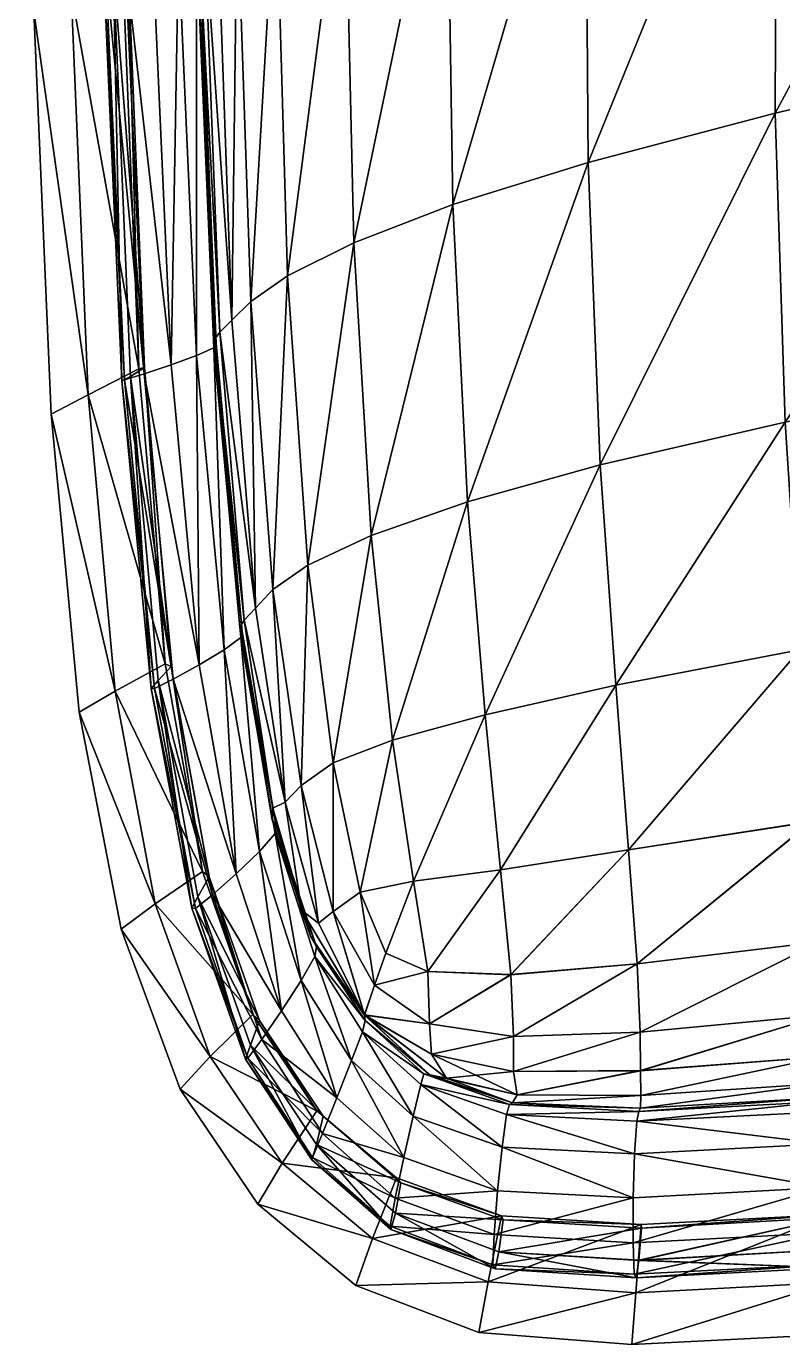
# Model space of a CAD drawing. Header units: centimetres. Extents: x -1057 to 1057, y -470 to 470.
# Drawn here: x -282.4 to -252.8, y -466.3 to -414.8 of the extents above; entities that cross this region are included whole.
import ezdxf

# ---------------------------------------------------------------- set-up
doc = ezdxf.new("R2010")
doc.units = ezdxf.units.CM
doc.layers.add('fabric', color=7, linetype='Continuous', true_color=0xe499b8)

msp = doc.modelspace()

# ---------------------------------------------------------------- meshes
at = {"layer": 'fabric', "color": 212, "true_color": 0xcb00bf}
mesh = msp.add_polyface(dxfattribs=at)
corners = [(-274.16, -409.815, -16.94), (-274.939, -410.549, -17.527), (-274.372, -426.271, -17.987), (-272.653, -408.784, -16.012), (-273.637, -425.546, -17.395), (-280.921, -394.446, -48.997), (-280.656, -413.429, -49.08), (-278.64, -412.33, -29.65), (-282.402, -395.223, -74.915), (-282.116, -414.211, -74.915), (-276.746, -428.024, -16.824), (-277.465, -412.006, -16.483), (-278.541, -412.229, -17.435), (-277.803, -428.372, -17.744), (-279.306, -412.397, -19.023), (-276.453, -411.779, -16.556), (-275.757, -411.587, -17.258), (-275.748, -427.661, -16.926), (-278.431, -412.163, -23.03), (-278.003, -428.176, -29.934), (-279.016, -412.385, -22.378), (-277.783, -428.132, -23.326), (-275.438, -411.028, -18.327), (-274.842, -426.744, -18.754), (-275.667, -411.313, -18.745), (-278.562, -428.61, -19.304), (-279.386, -412.456, -20.857), (-279.697, -393.277, -20.745), (-279.296, -393.26, -22.27), (-278.668, -428.644, -21.123), (-274.98, -427.19, -18.573), (-275.634, -411.466, -18.188), (-275.046, -427.029, -19.135), (-273.637, -425.546, -132.434), (-274.16, -409.815, -132.889), (-272.653, -408.784, -133.817), (-274.372, -426.271, -131.842), (-274.939, -410.549, -132.302), (-280.656, -413.429, -100.749), (-278.64, -412.33, -120.179), (-280.921, -394.446, -100.833), (-278.541, -412.229, -132.394), (-277.465, -412.005, -133.346), (-276.747, -428.023, -133.005), (-279.306, -412.397, -130.806), (-277.803, -428.371, -132.085), (-275.748, -427.661, -132.903), (-276.453, -411.779, -133.273), (-275.757, -411.587, -132.572), (-278.003, -428.176, -119.896), (-278.431, -412.162, -126.799), (-277.783, -428.132, -126.503), (-279.016, -412.385, -127.451), (-275.438, -411.028, -131.502), (-275.667, -411.313, -131.084), (-274.842, -426.744, -131.075), (-279.386, -412.456, -128.973), (-278.562, -428.61, -130.525), (-278.668, -428.644, -128.706), (-279.296, -393.26, -127.559), (-279.697, -393.276, -129.084), (-275.634, -411.466, -131.641), (-275.046, -427.029, -130.694), (-274.98, -427.19, -131.256)]
mesh.append_faces([[corners[k] for k in face] for face in [(0, 1, 2), (3, 0, 4), (5, 6, 7), (8, 9, 6), (10, 11, 12), (13, 12, 14), (15, 11, 10), (16, 15, 17), (18, 7, 19), (20, 18, 21), (2, 1, 22), (23, 22, 24), (25, 14, 26), (27, 26, 14), (28, 20, 26), (29, 26, 20), (30, 31, 16), (32, 24, 31), (33, 34, 35), (36, 37, 34), (38, 9, 8), (39, 38, 40), (41, 42, 43), (44, 41, 45), (46, 47, 48), (43, 42, 47), (49, 39, 50), (51, 50, 52), (53, 37, 36), (54, 53, 55), (56, 44, 57), (52, 56, 58), (56, 52, 59), (44, 56, 60), (61, 54, 62), (48, 61, 63)]], dxfattribs={"vtx2": -1, "color": 212})
mesh = msp.add_polyface(dxfattribs=at)
corners = [(-242.914, -399.236, -7.435), (-253.08, -401.941, -8.807), (-253.145, -418.191, -9.885), (-243.223, -415.862, -8.743), (-228.135, -396.043, -6.151), (-228.658, -413.329, -7.719), (-242.903, -428.276, -10.215), (-228.362, -426.309, -9.409), (-252.752, -430.262, -11.16), (-260.45, -420.109, -11.209), (-259.974, -431.929, -12.305), (-265.737, -421.751, -12.802), (-265.166, -433.373, -13.737), (-269.971, -407.412, -14.19), (-272.653, -408.784, -16.012), (-272.197, -424.548, -16.483), (-269.608, -423.257, -14.756), (-265.984, -405.801, -12.089), (-260.562, -404.054, -10.327), (-243.223, -415.862, -141.086), (-242.914, -399.236, -142.394), (-228.135, -396.043, -143.678), (-228.658, -413.329, -142.111), (-253.145, -418.191, -139.944), (-253.08, -401.941, -141.022), (-242.903, -428.275, -139.614), (-228.362, -426.309, -140.42), (-252.752, -430.262, -138.67), (-265.166, -433.373, -136.092), (-265.737, -421.751, -137.027), (-260.45, -420.108, -138.621), (-259.974, -431.929, -137.524), (-269.971, -407.412, -135.639), (-269.608, -423.257, -135.073), (-272.197, -424.548, -133.346), (-272.653, -408.784, -133.817), (-265.984, -405.801, -137.74), (-260.562, -404.053, -139.502)]
mesh.append_faces([[corners[k] for k in face] for face in [(0, 1, 2), (2, 3, 0), (4, 0, 3), (3, 5, 4), (6, 7, 5), (5, 3, 6), (8, 6, 3), (3, 2, 8), (2, 9, 10), (9, 11, 12), (13, 14, 15), (15, 16, 13), (17, 13, 16), (16, 11, 17), (18, 17, 11), (11, 9, 18), (1, 18, 9), (9, 2, 1), (19, 20, 21), (21, 22, 19), (20, 19, 23), (23, 24, 20), (25, 19, 22), (22, 26, 25), (19, 25, 27), (27, 23, 19), (28, 29, 30), (31, 30, 23), (32, 33, 34), (34, 35, 32), (33, 32, 36), (36, 29, 33), (37, 30, 29), (29, 36, 37), (30, 37, 24), (24, 23, 30)]], dxfattribs={"vtx2": -1, "color": 212})
mesh = msp.add_polyface(dxfattribs=at)
corners = [(-274.372, -426.271, -17.987), (-273.637, -425.546, -17.395), (-274.16, -409.815, -16.94), (-272.197, -424.548, -16.483), (-272.653, -408.784, -16.012), (-280.656, -413.429, -49.08), (-279.992, -429.195, -49.248), (-278.003, -428.176, -29.934), (-278.64, -412.33, -29.65), (-282.116, -414.211, -74.915), (-281.428, -429.948, -74.915), (-278.541, -412.229, -17.435), (-277.803, -428.372, -17.744), (-276.746, -428.024, -16.824), (-279.306, -412.397, -19.023), (-278.562, -428.61, -19.304), (-275.748, -427.661, -16.926), (-276.453, -411.779, -16.556), (-275.071, -427.358, -17.644), (-275.757, -411.587, -17.258), (-277.783, -428.132, -23.326), (-278.431, -412.163, -23.03), (-278.337, -428.482, -22.648), (-279.016, -412.385, -22.378), (-275.438, -411.028, -18.327), (-274.842, -426.744, -18.754), (-275.667, -411.313, -18.745), (-275.046, -427.029, -19.135), (-279.386, -412.456, -20.857), (-278.668, -428.644, -21.123), (-274.98, -427.19, -18.573), (-275.634, -411.466, -18.188), (-272.653, -408.784, -133.817), (-272.197, -424.548, -133.346), (-273.637, -425.546, -132.434), (-274.16, -409.815, -132.889), (-274.372, -426.271, -131.842), (-280.656, -413.429, -100.749), (-278.64, -412.33, -120.179), (-278.003, -428.176, -119.896), (-279.992, -429.195, -100.582), (-276.747, -428.023, -133.005), (-277.803, -428.371, -132.085), (-278.541, -412.229, -132.394), (-278.562, -428.61, -130.525), (-279.306, -412.397, -130.806), (-275.757, -411.587, -132.572), (-275.071, -427.358, -132.185), (-275.748, -427.661, -132.903), (-276.453, -411.779, -133.273), (-278.431, -412.162, -126.799), (-277.783, -428.132, -126.503), (-279.016, -412.385, -127.451), (-278.337, -428.482, -127.181), (-274.842, -426.744, -131.075), (-275.438, -411.028, -131.502), (-275.046, -427.029, -130.694), (-275.667, -411.313, -131.084), (-278.668, -428.644, -128.706), (-279.386, -412.456, -128.973), (-274.98, -427.19, -131.256), (-275.634, -411.466, -131.641)]
mesh.append_faces([[corners[k] for k in face] for face in [(0, 1, 2), (1, 3, 4), (5, 6, 7), (7, 8, 5), (6, 5, 9), (9, 10, 6), (11, 12, 13), (14, 15, 12), (13, 16, 17), (16, 18, 19), (7, 20, 21), (20, 22, 23), (24, 25, 0), (26, 27, 25), (28, 29, 15), (23, 22, 29), (19, 18, 30), (31, 30, 27), (32, 33, 34), (35, 34, 36), (37, 38, 39), (39, 40, 37), (9, 37, 40), (40, 10, 9), (41, 42, 43), (42, 44, 45), (46, 47, 48), (49, 48, 41), (50, 51, 39), (52, 53, 51), (36, 54, 55), (54, 56, 57), (44, 58, 59), (58, 53, 52), (56, 60, 61), (60, 47, 46)]], dxfattribs={"vtx2": -1, "color": 212})
mesh = msp.add_polyface(dxfattribs=at)
corners = [(-242.322, -437.48, -11.95), (-252.182, -439.156, -12.722), (-251.719, -445.876, -14.665), (-241.85, -444.477, -14.047), (-251.395, -450.578, -16.387), (-242.903, -428.276, -10.215), (-252.752, -430.262, -11.16), (-267.271, -448.197, -17.552), (-263.871, -447.761, -16.468), (-264.476, -441.699, -14.942), (-268.089, -442.686, -16.486), (-265.166, -433.373, -13.737), (-268.924, -434.694, -15.538), (-265.737, -421.751, -12.802), (-258.874, -446.979, -15.489), (-259.37, -440.543, -13.703), (-259.974, -431.929, -12.305), (-253.145, -418.191, -9.885), (-260.45, -420.109, -11.209), (-251.395, -450.578, -133.442), (-251.719, -445.875, -135.165), (-241.85, -444.477, -135.783), (-252.182, -439.156, -137.107), (-242.322, -437.48, -137.879), (-252.752, -430.262, -138.67), (-242.903, -428.275, -139.614), (-267.271, -448.197, -132.277), (-268.089, -442.686, -133.343), (-264.476, -441.699, -134.887), (-263.871, -447.761, -133.361), (-268.924, -434.694, -134.291), (-269.608, -423.257, -135.073), (-265.737, -421.751, -137.027), (-265.166, -433.373, -136.092), (-259.37, -440.543, -136.126), (-258.874, -446.978, -134.341), (-259.974, -431.929, -137.524), (-260.45, -420.108, -138.621), (-253.145, -418.191, -139.944)]
mesh.append_faces([[corners[k] for k in face] for face in [(0, 1, 2), (3, 2, 4), (5, 6, 1), (7, 8, 9), (9, 10, 7), (11, 12, 10), (10, 9, 11), (12, 11, 13), (14, 2, 1), (1, 15, 14), (8, 14, 15), (15, 9, 8), (16, 11, 9), (9, 15, 16), (6, 16, 15), (15, 1, 6), (16, 6, 17), (11, 16, 18), (19, 20, 21), (20, 22, 23), (22, 24, 25), (26, 27, 28), (28, 29, 26), (30, 31, 32), (32, 33, 30), (27, 30, 33), (33, 28, 27), (34, 35, 29), (29, 28, 34), (35, 34, 22), (22, 20, 35), (36, 34, 28), (28, 33, 36), (37, 36, 33), (38, 24, 36), (34, 36, 24), (24, 22, 34)]], dxfattribs={"vtx2": -1, "color": 212})
mesh = msp.add_polyface(dxfattribs=at)
corners = [(-270.408, -449.388, -19.637), (-269.355, -448.627, -18.641), (-270.415, -443.58, -17.931), (-271.662, -444.46, -18.873), (-272.29, -445.117, -19.534), (-270.986, -449.837, -20.375), (-272.771, -436.804, -18.083), (-271.407, -435.85, -17.167), (-272.197, -424.548, -16.483), (-273.637, -425.546, -17.395), (-273.454, -437.528, -18.697), (-267.271, -448.197, -17.552), (-268.089, -442.686, -16.486), (-268.924, -434.694, -15.538), (-265.737, -421.751, -12.802), (-269.608, -423.257, -14.756), (-272.765, -445.342, -20.137), (-271.645, -449.33, -20.695), (-272.793, -445.809, -20.409), (-271.293, -450.35, -20.905), (-270.408, -449.387, -130.193), (-271.662, -444.46, -130.956), (-270.415, -443.58, -131.898), (-269.355, -448.626, -131.188), (-270.986, -449.837, -129.454), (-272.29, -445.117, -130.295), (-272.771, -436.804, -131.746), (-273.637, -425.546, -132.434), (-272.197, -424.548, -133.346), (-271.407, -435.85, -132.662), (-273.454, -437.528, -131.132), (-268.089, -442.686, -133.343), (-267.271, -448.197, -132.277), (-268.924, -434.694, -134.291), (-269.608, -423.257, -135.073), (-271.293, -450.35, -128.925), (-272.793, -445.809, -129.42), (-272.765, -445.342, -129.693), (-271.645, -449.33, -129.134), (-273.891, -437.998, -130.406)]
mesh.append_faces([[corners[k] for k in face] for face in [(0, 1, 2), (2, 3, 0), (3, 4, 5), (6, 7, 8), (8, 9, 6), (6, 10, 4), (4, 3, 6), (7, 6, 3), (3, 2, 7), (1, 11, 12), (12, 2, 1), (13, 7, 2), (2, 12, 13), (14, 15, 13), (7, 13, 15), (15, 8, 7), (4, 16, 17), (16, 18, 19), (20, 21, 22), (22, 23, 20), (24, 25, 21), (26, 27, 28), (28, 29, 26), (21, 26, 29), (29, 22, 21), (26, 21, 25), (25, 30, 26), (31, 32, 23), (23, 22, 31), (33, 31, 22), (22, 29, 33), (34, 33, 29), (29, 28, 34), (35, 36, 37), (38, 37, 25), (25, 37, 39)]], dxfattribs={"vtx2": -1, "color": 212})
mesh = msp.add_polyface(dxfattribs=at)
corners = [(-273.454, -437.528, -18.697), (-272.771, -436.804, -18.083), (-273.637, -425.546, -17.395), (-274.372, -426.271, -17.987), (-276.981, -439.711, -30.425), (-278.003, -428.176, -29.934), (-279.992, -429.195, -49.248), (-278.93, -440.773, -49.533), (-281.428, -429.948, -74.915), (-275.649, -439.75, -17.403), (-276.746, -428.024, -16.824), (-277.803, -428.372, -17.744), (-276.663, -440.305, -18.286), (-278.562, -428.61, -19.304), (-275.071, -427.358, -17.644), (-275.748, -427.661, -16.926), (-274.676, -439.16, -17.531), (-278.337, -428.482, -22.648), (-277.783, -428.132, -23.326), (-276.744, -439.81, -23.864), (-274.842, -426.744, -18.754), (-273.891, -437.998, -19.423), (-275.046, -427.029, -19.135), (-274.066, -438.281, -19.754), (-277.398, -440.665, -19.815), (-278.668, -428.644, -21.123), (-277.531, -440.667, -21.625), (-273.964, -438.446, -19.185), (-274.98, -427.19, -18.573), (-273.637, -425.546, -132.434), (-272.771, -436.804, -131.746), (-273.454, -437.528, -131.132), (-274.372, -426.271, -131.842), (-279.992, -429.195, -100.582), (-278.93, -440.773, -100.296), (-278.003, -428.176, -119.896), (-276.981, -439.711, -119.404), (-278.562, -428.61, -130.525), (-277.803, -428.371, -132.085), (-276.663, -440.305, -131.543), (-276.747, -428.023, -133.005), (-275.649, -439.749, -132.426), (-274.676, -439.16, -132.298), (-275.748, -427.661, -132.903), (-275.071, -427.358, -132.185), (-277.783, -428.132, -126.503), (-276.744, -439.81, -125.966), (-278.337, -428.482, -127.181), (-273.891, -437.998, -130.406), (-274.066, -438.281, -130.075), (-275.046, -427.029, -130.694), (-274.842, -426.744, -131.075), (-278.668, -428.644, -128.706), (-277.531, -440.667, -128.204), (-277.398, -440.665, -130.014), (-274.98, -427.19, -131.256), (-273.964, -438.446, -130.644)]
mesh.append_faces([[corners[k] for k in face] for face in [(0, 1, 2), (2, 3, 0), (4, 5, 6), (7, 6, 8), (9, 10, 11), (12, 11, 13), (14, 15, 16), (15, 10, 9), (17, 18, 19), (18, 5, 4), (20, 21, 0), (0, 3, 20), (21, 20, 22), (22, 23, 21), (24, 13, 25), (26, 25, 17), (27, 28, 14), (23, 22, 28), (29, 30, 31), (31, 32, 29), (8, 33, 34), (33, 35, 36), (37, 38, 39), (38, 40, 41), (42, 43, 44), (41, 40, 43), (36, 35, 45), (46, 45, 47), (48, 49, 50), (50, 51, 48), (31, 48, 51), (51, 32, 31), (47, 52, 53), (52, 37, 54), (44, 55, 56), (49, 56, 55), (55, 50, 49)]], dxfattribs={"vtx2": -1, "color": 212})
mesh = msp.add_polyface(dxfattribs=at)
corners = [(-279.992, -429.195, -49.248), (-278.93, -440.773, -49.533), (-276.981, -439.711, -30.425), (-281.428, -429.948, -74.915), (-280.333, -441.595, -74.915), (-277.803, -428.372, -17.744), (-276.663, -440.305, -18.286), (-275.649, -439.75, -17.403), (-278.562, -428.61, -19.304), (-277.398, -440.665, -19.815), (-274.676, -439.16, -17.531), (-274.022, -438.678, -18.261), (-275.071, -427.358, -17.644), (-275.748, -427.661, -16.926), (-274.201, -447.918, -18.076), (-273.296, -447.044, -18.213), (-276.744, -439.81, -23.864), (-277.25, -440.364, -23.16), (-278.337, -428.482, -22.648), (-277.783, -428.132, -23.326), (-272.29, -445.117, -19.534), (-273.454, -437.528, -18.697), (-273.891, -437.998, -19.423), (-272.765, -445.342, -20.137), (-274.066, -438.281, -19.754), (-278.668, -428.644, -21.123), (-277.531, -440.667, -21.625), (-273.964, -438.446, -19.185), (-272.641, -446.036, -19.839), (-272.793, -445.809, -20.409), (-274.98, -427.19, -18.573), (-278.93, -440.773, -100.296), (-276.981, -439.711, -119.404), (-279.992, -429.195, -100.582), (-276.663, -440.305, -131.543), (-277.398, -440.665, -130.014), (-278.562, -428.61, -130.525), (-275.649, -439.749, -132.426), (-277.803, -428.371, -132.085), (-275.071, -427.358, -132.185), (-274.022, -438.678, -131.568), (-274.676, -439.16, -132.298), (-273.295, -447.044, -131.616), (-274.201, -447.917, -131.753), (-275.748, -427.661, -132.903), (-275.517, -447.826, -118.82), (-276.744, -439.81, -125.966), (-277.783, -428.132, -126.503), (-278.337, -428.482, -127.181), (-277.25, -440.364, -126.669), (-273.891, -437.998, -130.406), (-273.454, -437.528, -131.132), (-272.29, -445.117, -130.295), (-274.066, -438.281, -130.075), (-272.765, -445.342, -129.693), (-277.531, -440.667, -128.204), (-278.668, -428.644, -128.706), (-273.964, -438.446, -130.644), (-272.793, -445.809, -129.42), (-272.641, -446.036, -129.99)]
mesh.append_faces([[corners[k] for k in face] for face in [(0, 1, 2), (3, 4, 1), (5, 6, 7), (8, 9, 6), (10, 11, 12), (7, 10, 13), (10, 7, 14), (11, 10, 15), (16, 17, 18), (2, 16, 19), (20, 21, 22), (23, 22, 24), (25, 26, 9), (18, 17, 26), (12, 11, 27), (28, 27, 11), (29, 24, 27), (30, 27, 24), (31, 4, 3), (32, 31, 33), (34, 35, 36), (37, 34, 38), (39, 40, 41), (42, 41, 40), (43, 37, 41), (44, 41, 37), (45, 32, 46), (47, 46, 32), (48, 49, 46), (50, 51, 52), (53, 50, 54), (55, 49, 48), (35, 55, 56), (57, 40, 39), (57, 53, 58), (40, 57, 59)]], dxfattribs={"vtx2": -1, "color": 212})
mesh = msp.add_polyface(dxfattribs=at)
corners = [(-278.93, -440.773, -49.533), (-277.372, -449.085, -49.869), (-275.517, -447.826, -31.01), (-276.981, -439.711, -30.425), (-280.333, -441.595, -74.915), (-276.663, -440.305, -18.286), (-275.127, -448.739, -18.936), (-274.201, -447.918, -18.076), (-275.649, -439.75, -17.403), (-277.398, -440.665, -19.815), (-273.296, -447.044, -18.213), (-274.676, -439.16, -17.531), (-272.684, -446.342, -18.937), (-274.022, -438.678, -18.261), (-276.744, -439.81, -23.864), (-275.262, -448.036, -24.525), (-277.25, -440.364, -23.16), (-275.703, -448.814, -23.81), (-273.891, -437.998, -19.423), (-272.765, -445.342, -20.137), (-272.29, -445.117, -19.534), (-274.066, -438.281, -19.754), (-272.793, -445.809, -20.409), (-275.798, -449.267, -20.447), (-277.531, -440.667, -21.625), (-275.936, -449.258, -22.261), (-272.641, -446.036, -19.839), (-273.964, -438.446, -19.185), (-278.93, -440.773, -100.296), (-276.981, -439.711, -119.404), (-275.517, -447.826, -118.82), (-277.372, -449.085, -99.961), (-276.663, -440.305, -131.543), (-275.649, -439.749, -132.426), (-274.201, -447.917, -131.753), (-275.127, -448.739, -130.893), (-277.398, -440.665, -130.014), (-274.022, -438.678, -131.568), (-272.684, -446.342, -130.892), (-273.295, -447.044, -131.616), (-274.676, -439.16, -132.298), (-276.744, -439.81, -125.966), (-275.262, -448.036, -125.304), (-277.25, -440.364, -126.669), (-275.703, -448.814, -126.019), (-272.765, -445.342, -129.693), (-272.793, -445.809, -129.42), (-274.066, -438.281, -130.075), (-277.531, -440.667, -128.204), (-275.798, -449.267, -129.382), (-275.936, -449.258, -127.568), (-272.641, -446.036, -129.99), (-273.964, -438.446, -130.644)]
mesh.append_faces([[corners[k] for k in face] for face in [(0, 1, 2), (2, 3, 0), (1, 0, 4), (5, 6, 7), (7, 8, 5), (6, 5, 9), (7, 10, 11), (10, 12, 13), (14, 3, 2), (2, 15, 14), (16, 14, 15), (15, 17, 16), (18, 19, 20), (21, 22, 19), (23, 9, 24), (25, 24, 16), (16, 17, 25), (13, 12, 26), (27, 26, 22), (28, 29, 30), (30, 31, 28), (4, 28, 31), (32, 33, 34), (34, 35, 32), (36, 32, 35), (37, 38, 39), (40, 39, 34), (41, 42, 30), (42, 41, 43), (43, 44, 42), (45, 46, 47), (48, 36, 49), (43, 48, 50), (50, 44, 43), (46, 51, 52), (51, 38, 37)]], dxfattribs={"vtx2": -1, "color": 212})
mesh = msp.add_polyface(dxfattribs=at)
corners = [(-277.372, -449.085, -49.869), (-275.216, -455.05, -50.185), (-273.557, -453.415, -31.572), (-275.517, -447.826, -31.01), (-278.699, -450.082, -74.915), (-280.333, -441.595, -74.915), (-275.127, -448.739, -18.936), (-273.2, -454.384, -19.569), (-272.432, -453.262, -18.7), (-274.201, -447.918, -18.076), (-275.798, -449.267, -20.447), (-273.745, -455.123, -21.089), (-277.398, -440.665, -19.815), (-273.296, -447.044, -18.213), (-273.289, -453.652, -25.192), (-273.641, -454.614, -24.495), (-275.703, -448.814, -23.81), (-275.262, -448.036, -24.525), (-275.936, -449.258, -22.261), (-273.842, -455.152, -22.929), (-277.531, -440.667, -21.625), (-277.372, -449.085, -99.961), (-275.216, -455.05, -99.644), (-273.557, -453.415, -118.258), (-275.517, -447.826, -118.82), (-273.2, -454.384, -130.26), (-273.745, -455.123, -128.74), (-275.798, -449.267, -129.382), (-275.127, -448.739, -130.893), (-272.432, -453.262, -131.129), (-274.201, -447.917, -131.753), (-277.398, -440.665, -130.014), (-273.295, -447.044, -131.616), (-275.262, -448.036, -125.304), (-273.289, -453.652, -124.637), (-275.703, -448.814, -126.019), (-273.641, -454.614, -125.334), (-273.842, -455.152, -126.9), (-275.936, -449.258, -127.568), (-277.531, -440.667, -128.204)]
mesh.append_faces([[corners[k] for k in face] for face in [(0, 1, 2), (2, 3, 0), (1, 0, 4), (5, 4, 0), (6, 7, 8), (8, 9, 6), (7, 6, 10), (10, 11, 7), (12, 10, 6), (13, 9, 8), (14, 15, 16), (16, 17, 14), (2, 14, 17), (17, 3, 2), (11, 10, 18), (19, 18, 16), (16, 15, 19), (20, 18, 10), (4, 21, 22), (23, 22, 21), (21, 24, 23), (21, 4, 5), (25, 26, 27), (27, 28, 25), (29, 25, 28), (28, 30, 29), (28, 27, 31), (29, 30, 32), (33, 34, 23), (23, 24, 33), (34, 33, 35), (35, 36, 34), (37, 36, 35), (35, 38, 37), (38, 27, 26), (27, 38, 39)]], dxfattribs={"vtx2": -1, "color": 212})
mesh = msp.add_polyface(dxfattribs=at)
corners = [(-270.986, -449.837, -20.375), (-270.408, -449.388, -19.637), (-271.662, -444.46, -18.873), (-269.186, -453.432, -21.126), (-271.667, -452.082, -18.814), (-271.135, -451.147, -19.5), (-272.684, -446.342, -18.937), (-273.296, -447.044, -18.213), (-272.432, -453.262, -18.7), (-269.696, -455.214, -19.074), (-271.645, -449.33, -20.695), (-272.29, -445.117, -19.534), (-271.293, -450.35, -20.905), (-272.765, -445.342, -20.137), (-271.067, -450.763, -20.352), (-272.641, -446.036, -19.839), (-269.169, -453.652, -20.548), (-269.271, -454.085, -19.727), (-272.793, -445.809, -20.409), (-269.186, -453.431, -128.703), (-270.986, -449.837, -129.454), (-270.408, -449.387, -130.193), (-271.662, -444.46, -130.956), (-271.667, -452.082, -131.016), (-273.295, -447.044, -131.616), (-272.684, -446.342, -130.892), (-271.135, -451.147, -130.329), (-269.696, -455.214, -130.755), (-272.432, -453.262, -131.129), (-271.645, -449.33, -129.134), (-271.293, -450.35, -128.925), (-272.765, -445.342, -129.693), (-272.29, -445.117, -130.295), (-271.067, -450.763, -129.477), (-272.641, -446.036, -129.99), (-272.793, -445.809, -129.42), (-269.169, -453.652, -129.282), (-269.271, -454.085, -130.102)]
mesh.append_faces([[corners[k] for k in face] for face in [(0, 1, 2), (1, 0, 3), (4, 5, 6), (6, 7, 4), (8, 4, 7), (5, 4, 9), (10, 0, 11), (12, 10, 13), (10, 12, 3), (3, 0, 10), (14, 15, 6), (6, 5, 14), (16, 14, 5), (5, 17, 16), (14, 16, 3), (3, 12, 14), (15, 14, 12), (12, 18, 15), (19, 20, 21), (22, 21, 20), (23, 24, 25), (25, 26, 23), (27, 23, 26), (24, 23, 28), (29, 20, 19), (19, 30, 29), (31, 29, 30), (32, 20, 29), (33, 26, 25), (25, 34, 33), (30, 33, 34), (34, 35, 30), (33, 30, 19), (19, 36, 33), (26, 33, 36), (36, 37, 26)]], dxfattribs={"vtx2": -1, "color": 212})
mesh = msp.add_polyface(dxfattribs=at)
corners = [(-269.186, -453.432, -21.126), (-268.804, -452.268, -20.003), (-270.408, -449.388, -19.637), (-269.355, -448.627, -18.641), (-268.35, -451.014, -19.143), (-267.271, -448.197, -17.552), (-266.71, -451.729, -18.626), (-263.871, -447.761, -16.468), (-263.466, -451.855, -17.895), (-258.874, -446.979, -15.489), (-258.537, -451.433, -17.105), (-251.719, -445.876, -14.665), (-251.395, -450.578, -16.387), (-241.508, -449.407, -15.876), (-251.24, -453.423, -17.29), (-266.647, -453.781, -19.601), (-258.413, -454.101, -17.996), (-263.371, -454.276, -18.808), (-268.804, -452.267, -129.827), (-270.408, -449.387, -130.193), (-269.355, -448.626, -131.188), (-268.35, -451.014, -130.686), (-269.186, -453.431, -128.703), (-267.271, -448.197, -132.277), (-266.71, -451.729, -131.203), (-263.871, -447.761, -133.361), (-263.466, -451.854, -131.934), (-258.874, -446.978, -134.341), (-258.537, -451.432, -132.724), (-251.719, -445.875, -135.165), (-251.395, -450.578, -133.442), (-251.24, -453.423, -132.539), (-241.508, -449.407, -133.953), (-266.647, -453.781, -130.228), (-263.371, -454.276, -131.022), (-258.413, -454.101, -131.833)]
mesh.append_faces([[corners[k] for k in face] for face in [(0, 1, 2), (3, 2, 1), (1, 4, 3), (5, 3, 4), (4, 6, 5), (7, 5, 6), (6, 8, 7), (9, 7, 8), (8, 10, 9), (11, 9, 10), (10, 12, 11), (13, 12, 14), (8, 6, 15), (1, 15, 6), (6, 4, 1), (16, 14, 12), (12, 10, 16), (10, 8, 17), (18, 19, 20), (20, 21, 18), (19, 18, 22), (23, 24, 21), (21, 20, 23), (24, 23, 25), (25, 26, 24), (27, 28, 26), (26, 25, 27), (28, 27, 29), (29, 30, 28), (31, 30, 32), (22, 18, 33), (24, 33, 18), (18, 21, 24), (33, 24, 26), (34, 26, 28), (35, 28, 30), (30, 31, 35)]], dxfattribs={"vtx2": -1, "color": 212})
mesh = msp.add_polyface(dxfattribs=at)
corners = [(-275.216, -455.05, -50.185), (-272.402, -459.225, -50.344), (-271.047, -457.171, -31.859), (-273.557, -453.415, -31.572), (-278.699, -450.082, -74.915), (-276.393, -456.336, -74.915), (-273.2, -454.384, -19.569), (-270.836, -458.062, -19.874), (-270.273, -456.664, -18.989), (-272.432, -453.262, -18.7), (-273.745, -455.123, -21.089), (-271.667, -452.082, -18.814), (-269.696, -455.214, -19.074), (-269.271, -454.085, -19.727), (-271.135, -451.147, -19.5), (-267.656, -459.004, -18.656), (-273.289, -453.652, -25.192), (-270.8, -457.391, -25.544), (-273.641, -454.614, -24.495), (-271.067, -458.494, -24.862), (-271.216, -459.004, -21.41), (-273.842, -455.152, -22.929), (-275.936, -449.258, -22.261), (-271.249, -459.09, -23.279), (-275.216, -455.05, -99.644), (-273.557, -453.415, -118.258), (-271.047, -457.171, -117.97), (-272.402, -459.225, -99.485), (-273.2, -454.384, -130.26), (-272.432, -453.262, -131.129), (-270.273, -456.664, -130.84), (-270.836, -458.062, -129.955), (-273.745, -455.123, -128.74), (-271.135, -451.147, -130.329), (-269.271, -454.085, -130.102), (-269.696, -455.214, -130.755), (-271.667, -452.082, -131.016), (-267.656, -459.004, -131.173), (-273.289, -453.652, -124.637), (-270.8, -457.391, -124.286), (-273.641, -454.614, -125.334), (-271.067, -458.494, -124.967), (-273.842, -455.152, -126.9), (-271.216, -459.004, -128.419), (-271.249, -459.09, -126.55), (-275.936, -449.258, -127.568)]
mesh.append_faces([[corners[k] for k in face] for face in [(0, 1, 2), (2, 3, 0), (4, 5, 0), (1, 0, 5), (6, 7, 8), (8, 9, 6), (7, 6, 10), (11, 9, 8), (8, 12, 11), (12, 13, 14), (12, 8, 15), (16, 3, 2), (2, 17, 16), (18, 16, 17), (17, 19, 18), (20, 10, 21), (22, 21, 10), (23, 21, 18), (24, 25, 26), (26, 27, 24), (5, 24, 27), (24, 5, 4), (28, 29, 30), (30, 31, 28), (32, 28, 31), (33, 34, 35), (36, 35, 30), (30, 29, 36), (37, 30, 35), (38, 39, 26), (26, 25, 38), (39, 38, 40), (40, 41, 39), (42, 32, 43), (40, 42, 44), (32, 42, 45)]], dxfattribs={"vtx2": -1, "color": 212})
mesh = msp.add_polyface(dxfattribs=at)
corners = [(-266.638, -455.767, -20.818), (-263.412, -456.868, -20.272), (-263.225, -456.55, -20.016), (-265.981, -455.894, -20.605), (-263.365, -455.638, -19.437), (-258.39, -456.571, -19.3), (-258.406, -457.075, -19.616), (-258.399, -455.607, -18.587), (-263.811, -458.591, -18.078), (-263.64, -457.319, -18.757), (-266.993, -456.148, -19.393), (-258.632, -458.853, -17.392), (-258.552, -457.584, -18.079), (-266.573, -454.966, -20.315), (-263.371, -454.276, -18.808), (-266.647, -453.781, -19.601), (-263.466, -451.855, -17.895), (-258.413, -454.101, -17.996), (-258.537, -451.433, -17.105), (-263.529, -456.935, -19.67), (-266.876, -455.731, -20.251), (-258.469, -457.202, -19.015), (-266.573, -454.965, -129.514), (-263.365, -455.638, -130.392), (-263.225, -456.55, -129.813), (-265.981, -455.894, -129.224), (-263.412, -456.868, -129.557), (-258.39, -456.571, -130.529), (-258.406, -457.075, -130.213), (-258.399, -455.606, -131.242), (-266.993, -456.148, -130.437), (-263.64, -457.319, -131.072), (-263.811, -458.59, -131.751), (-258.632, -458.852, -132.438), (-258.552, -457.583, -131.75), (-263.466, -451.854, -131.934), (-263.371, -454.276, -131.022), (-266.647, -453.781, -130.228), (-258.413, -454.101, -131.833), (-258.537, -451.432, -132.724), (-263.529, -456.935, -130.159), (-266.875, -455.731, -129.578), (-258.469, -457.202, -130.815)]
mesh.append_faces([[corners[k] for k in face] for face in [(0, 1, 2), (3, 2, 4), (5, 2, 1), (1, 6, 5), (7, 4, 2), (8, 9, 10), (11, 12, 9), (9, 8, 11), (13, 4, 14), (15, 14, 16), (17, 14, 4), (14, 17, 18), (10, 9, 19), (20, 19, 1), (21, 19, 9), (9, 12, 21), (19, 21, 6), (6, 1, 19), (22, 23, 24), (25, 24, 26), (27, 28, 26), (26, 24, 27), (24, 23, 29), (30, 31, 32), (33, 32, 31), (31, 34, 33), (35, 36, 37), (36, 23, 22), (23, 36, 38), (39, 38, 36), (26, 40, 41), (40, 31, 30), (42, 34, 31), (31, 40, 42), (28, 42, 40), (40, 26, 28)]], dxfattribs={"vtx2": -1, "color": 212})
mesh = msp.add_polyface(dxfattribs=at)
corners = [(-265.981, -455.894, -20.605), (-266.573, -454.966, -20.315), (-269.186, -453.432, -21.126), (-266.638, -455.767, -20.818), (-263.225, -456.55, -20.016), (-263.365, -455.638, -19.437), (-267.288, -457.381, -18.734), (-266.993, -456.148, -19.393), (-269.271, -454.085, -19.727), (-269.696, -455.214, -19.074), (-267.656, -459.004, -18.656), (-263.99, -460.303, -17.997), (-263.811, -458.591, -18.078), (-266.647, -453.781, -19.601), (-268.804, -452.268, -20.003), (-263.371, -454.276, -18.808), (-266.876, -455.731, -20.251), (-269.169, -453.652, -20.548), (-263.529, -456.935, -19.67), (-263.412, -456.868, -20.272), (-265.981, -455.894, -129.224), (-266.638, -455.767, -129.011), (-269.186, -453.431, -128.703), (-266.573, -454.965, -129.514), (-263.225, -456.55, -129.813), (-263.412, -456.868, -129.557), (-267.288, -457.38, -131.095), (-269.696, -455.214, -130.755), (-269.271, -454.085, -130.102), (-266.993, -456.148, -130.437), (-263.811, -458.59, -131.751), (-263.99, -460.302, -131.832), (-267.656, -459.004, -131.173), (-266.647, -453.781, -130.228), (-263.371, -454.276, -131.022), (-266.875, -455.731, -129.578), (-269.169, -453.652, -129.282), (-263.529, -456.935, -130.159)]
mesh.append_faces([[corners[k] for k in face] for face in [(0, 1, 2), (2, 3, 0), (4, 0, 3), (5, 1, 0), (6, 7, 8), (8, 9, 6), (10, 6, 9), (6, 10, 11), (11, 12, 6), (7, 6, 12), (13, 14, 2), (2, 1, 13), (15, 13, 1), (16, 17, 8), (8, 7, 16), (18, 16, 7), (19, 3, 16), (17, 16, 3), (3, 2, 17), (20, 21, 22), (22, 23, 20), (24, 20, 23), (25, 21, 20), (26, 27, 28), (28, 29, 26), (30, 26, 29), (26, 30, 31), (31, 32, 26), (27, 26, 32), (33, 23, 22), (23, 33, 34), (35, 29, 28), (28, 36, 35), (21, 35, 36), (36, 22, 21), (35, 21, 25), (29, 35, 37)]], dxfattribs={"vtx2": -1, "color": 212})
mesh = msp.add_polyface(dxfattribs=at)
corners = [(-258.406, -457.075, -19.616), (-251.139, -456.651, -19.02), (-251.143, -456.093, -18.642), (-258.39, -456.571, -19.3), (-251.18, -455.048, -17.874), (-241.315, -452.408, -16.811), (-251.24, -453.423, -17.29), (-258.585, -464.284, -49.563), (-250.974, -463.884, -49.26), (-250.937, -461.222, -29.975), (-258.739, -466.314, -74.915), (-251.003, -465.912, -74.915), (-258.693, -462.334, -18.191), (-251.171, -461.948, -17.616), (-251.231, -460.177, -16.727), (-258.653, -463.561, -19.738), (-251.095, -463.188, -19.178), (-251.247, -458.464, -16.807), (-251.227, -457.209, -17.496), (-258.552, -457.584, -18.079), (-241.153, -457.723, -16.458), (-241.109, -459.44, -16.385), (-250.945, -461.349, -23.426), (-258.37, -461.765, -23.981), (-250.982, -462.599, -22.759), (-258.466, -463.02, -23.284), (-258.399, -455.607, -18.587), (-241.215, -454.138, -17.408), (-258.568, -463.704, -21.653), (-251.032, -463.308, -21.118), (-251.179, -456.814, -18.436), (-258.469, -457.202, -19.015), (-241.145, -456.052, -18.085), (-251.18, -455.048, -131.955), (-251.143, -456.093, -131.187), (-258.39, -456.571, -130.529), (-251.139, -456.651, -130.809), (-258.406, -457.075, -130.213), (-251.24, -453.423, -132.539), (-241.315, -452.408, -133.019), (-250.937, -461.222, -119.855), (-250.974, -463.884, -100.569), (-258.585, -464.284, -100.266), (-251.231, -460.177, -133.102), (-251.171, -461.948, -132.213), (-258.693, -462.334, -131.638), (-251.095, -463.188, -130.651), (-258.653, -463.56, -130.091), (-258.552, -457.583, -131.75), (-251.227, -457.209, -132.333), (-251.247, -458.464, -133.023), (-241.153, -457.723, -133.371), (-241.109, -459.44, -133.444), (-258.37, -461.765, -125.848), (-250.945, -461.349, -126.403), (-258.466, -463.019, -126.545), (-250.982, -462.599, -127.07), (-258.399, -455.606, -131.242), (-251.032, -463.308, -128.712), (-258.568, -463.704, -128.176), (-251.179, -456.814, -131.394), (-258.469, -457.202, -130.815), (-241.145, -456.051, -131.744)]
mesh.append_faces([[corners[k] for k in face] for face in [(0, 1, 2), (3, 2, 4), (5, 6, 4), (7, 8, 9), (10, 11, 8), (12, 13, 14), (15, 16, 13), (17, 18, 19), (18, 17, 20), (17, 14, 21), (9, 22, 23), (22, 24, 25), (26, 4, 6), (27, 4, 2), (28, 29, 16), (25, 24, 29), (19, 18, 30), (31, 30, 1), (32, 30, 18), (33, 34, 35), (34, 36, 37), (33, 38, 39), (40, 41, 42), (41, 11, 10), (43, 44, 45), (44, 46, 47), (48, 49, 50), (51, 50, 49), (52, 43, 50), (53, 54, 40), (55, 56, 54), (38, 33, 57), (46, 58, 59), (58, 56, 55), (36, 60, 61), (60, 49, 48), (49, 60, 62)]], dxfattribs={"vtx2": -1, "color": 212})
mesh = msp.add_polyface(dxfattribs=at)
corners = [(-251.143, -456.093, -18.642), (-258.39, -456.571, -19.3), (-258.406, -457.075, -19.616), (-251.18, -455.048, -17.874), (-258.399, -455.607, -18.587), (-263.225, -456.55, -20.016), (-250.937, -461.222, -29.975), (-258.377, -461.624, -30.491), (-258.585, -464.284, -49.563), (-250.974, -463.884, -49.26), (-258.739, -466.314, -74.915), (-251.231, -460.177, -16.727), (-258.687, -460.579, -17.31), (-258.693, -462.334, -18.191), (-251.171, -461.948, -17.616), (-258.653, -463.561, -19.738), (-258.632, -458.853, -17.392), (-251.247, -458.464, -16.807), (-258.552, -457.584, -18.079), (-258.37, -461.765, -23.981), (-258.466, -463.02, -23.284), (-250.945, -461.349, -23.426), (-263.365, -455.638, -19.437), (-258.413, -454.101, -17.996), (-251.24, -453.423, -17.29), (-251.095, -463.188, -19.178), (-258.568, -463.704, -21.653), (-251.032, -463.308, -21.118), (-251.179, -456.814, -18.436), (-258.469, -457.202, -19.015), (-251.139, -456.651, -19.02), (-258.399, -455.606, -131.242), (-258.39, -456.571, -130.529), (-263.225, -456.55, -129.813), (-251.18, -455.048, -131.955), (-258.406, -457.075, -130.213), (-251.143, -456.093, -131.187), (-258.585, -464.284, -100.266), (-258.377, -461.624, -119.338), (-250.937, -461.222, -119.855), (-250.974, -463.884, -100.569), (-258.693, -462.334, -131.638), (-258.687, -460.579, -132.52), (-251.231, -460.177, -133.102), (-258.653, -463.56, -130.091), (-251.171, -461.948, -132.213), (-251.247, -458.464, -133.023), (-258.632, -458.852, -132.438), (-258.552, -457.583, -131.75), (-258.37, -461.765, -125.848), (-250.945, -461.349, -126.403), (-258.466, -463.019, -126.545), (-258.413, -454.101, -131.833), (-263.365, -455.638, -130.392), (-251.24, -453.423, -132.539), (-258.568, -463.704, -128.176), (-251.095, -463.188, -130.651), (-251.032, -463.308, -128.712), (-258.469, -457.202, -130.815), (-251.139, -456.651, -130.809), (-251.179, -456.814, -131.394)]
mesh.append_faces([[corners[k] for k in face] for face in [(0, 1, 2), (3, 4, 1), (5, 1, 4), (6, 7, 8), (9, 8, 10), (11, 12, 13), (14, 13, 15), (16, 12, 11), (11, 17, 16), (18, 16, 17), (19, 7, 6), (20, 19, 21), (22, 4, 23), (24, 23, 4), (25, 15, 26), (27, 26, 20), (28, 29, 18), (30, 2, 29), (31, 32, 33), (32, 31, 34), (35, 32, 36), (37, 38, 39), (10, 37, 40), (41, 42, 43), (44, 41, 45), (46, 47, 48), (47, 46, 43), (43, 42, 47), (39, 38, 49), (50, 49, 51), (52, 31, 53), (31, 52, 54), (55, 44, 56), (51, 55, 57), (58, 35, 59), (48, 58, 60)]], dxfattribs={"vtx2": -1, "color": 212})
mesh = msp.add_polyface(dxfattribs=at)
corners = [(-276.393, -456.336, -74.915), (-273.357, -460.821, -74.915), (-272.402, -459.225, -50.344), (-268.871, -462.169, -50.209), (-267.935, -459.792, -31.619), (-271.047, -457.171, -31.859), (-269.534, -464, -74.915), (-273.745, -455.123, -21.089), (-271.216, -459.004, -21.41), (-270.836, -458.062, -19.874), (-267.656, -459.004, -18.656), (-270.273, -456.664, -18.989), (-267.991, -460.594, -19.54), (-268.192, -461.685, -21.078), (-267.775, -459.985, -25.258), (-267.984, -461.182, -24.561), (-271.067, -458.494, -24.862), (-270.8, -457.391, -25.544), (-273.842, -455.152, -22.929), (-271.249, -459.09, -23.279), (-273.641, -454.614, -24.495), (-268.156, -461.815, -22.959), (-272.402, -459.225, -99.485), (-268.871, -462.169, -99.62), (-267.935, -459.792, -118.211), (-271.047, -457.171, -117.97), (-270.836, -458.062, -129.955), (-271.216, -459.004, -128.419), (-273.745, -455.123, -128.74), (-267.991, -460.594, -130.289), (-268.192, -461.685, -128.752), (-270.273, -456.664, -130.84), (-267.656, -459.004, -131.173), (-270.8, -457.391, -124.286), (-267.775, -459.985, -124.571), (-271.067, -458.494, -124.967), (-267.984, -461.182, -125.268), (-271.249, -459.09, -126.55), (-273.842, -455.152, -126.9), (-273.641, -454.614, -125.334), (-268.156, -461.815, -126.87)]
mesh.append_faces([[corners[k] for k in face] for face in [(0, 1, 2), (2, 3, 4), (4, 5, 2), (3, 2, 1), (1, 6, 3), (7, 8, 9), (10, 11, 9), (12, 9, 8), (8, 13, 12), (14, 15, 16), (16, 17, 14), (17, 5, 4), (18, 19, 8), (20, 16, 19), (19, 21, 13), (13, 8, 19), (21, 19, 16), (16, 15, 21), (22, 1, 0), (23, 6, 1), (1, 22, 23), (24, 23, 22), (22, 25, 24), (26, 27, 28), (29, 30, 27), (27, 26, 29), (26, 31, 32), (24, 25, 33), (34, 33, 35), (35, 36, 34), (27, 37, 38), (37, 35, 39), (40, 36, 35), (35, 37, 40), (30, 40, 37), (37, 27, 30)]], dxfattribs={"vtx2": -1, "color": 212})
mesh = msp.add_polyface(dxfattribs=at)
corners = [(-268.871, -462.169, -50.209), (-264.355, -463.862, -49.906), (-263.838, -461.276, -31.085), (-267.935, -459.792, -31.619), (-269.534, -464, -74.915), (-264.727, -465.842, -74.915), (-267.991, -460.594, -19.54), (-264.124, -462.009, -18.876), (-263.99, -460.303, -17.997), (-267.656, -459.004, -18.656), (-270.836, -458.062, -19.874), (-268.192, -461.685, -21.078), (-264.17, -463.194, -20.413), (-267.775, -459.985, -25.258), (-263.776, -461.441, -24.637), (-267.984, -461.182, -24.561), (-263.936, -462.688, -23.924), (-270.8, -457.391, -25.544), (-268.156, -461.815, -22.959), (-264.088, -463.346, -22.306), (-268.871, -462.169, -99.62), (-267.935, -459.792, -118.211), (-263.838, -461.276, -118.744), (-264.355, -463.862, -99.923), (-267.991, -460.594, -130.289), (-267.656, -459.004, -131.173), (-263.99, -460.302, -131.832), (-264.124, -462.008, -130.953), (-268.192, -461.685, -128.752), (-264.17, -463.194, -129.416), (-270.836, -458.062, -129.955), (-267.775, -459.985, -124.571), (-263.776, -461.441, -125.192), (-270.8, -457.391, -124.286), (-267.984, -461.182, -125.268), (-263.936, -462.688, -125.905), (-268.156, -461.815, -126.87), (-264.088, -463.346, -127.523)]
mesh.append_faces([[corners[k] for k in face] for face in [(0, 1, 2), (2, 3, 0), (1, 0, 4), (4, 5, 1), (6, 7, 8), (8, 9, 6), (10, 6, 9), (7, 6, 11), (11, 12, 7), (13, 3, 2), (2, 14, 13), (15, 13, 14), (14, 16, 15), (3, 13, 17), (18, 19, 12), (12, 11, 18), (19, 18, 15), (15, 16, 19), (20, 21, 22), (22, 23, 20), (4, 20, 23), (23, 5, 4), (24, 25, 26), (26, 27, 24), (28, 24, 27), (27, 29, 28), (25, 24, 30), (31, 32, 22), (22, 21, 31), (33, 31, 21), (32, 31, 34), (34, 35, 32), (36, 28, 29), (29, 37, 36), (34, 36, 37), (37, 35, 34)]], dxfattribs={"vtx2": -1, "color": 212})
mesh = msp.add_polyface(dxfattribs=at)
corners = [(-264.355, -463.862, -49.906), (-258.585, -464.284, -49.563), (-258.377, -461.624, -30.491), (-263.838, -461.276, -31.085), (-264.727, -465.842, -74.915), (-258.739, -466.314, -74.915), (-264.124, -462.009, -18.876), (-258.693, -462.334, -18.191), (-258.687, -460.579, -17.31), (-263.99, -460.303, -17.997), (-264.17, -463.194, -20.413), (-258.653, -463.561, -19.738), (-258.632, -458.853, -17.392), (-263.811, -458.591, -18.078), (-258.37, -461.765, -23.981), (-258.466, -463.02, -23.284), (-263.936, -462.688, -23.924), (-263.776, -461.441, -24.637), (-264.088, -463.346, -22.306), (-258.568, -463.704, -21.653), (-258.585, -464.284, -100.266), (-264.355, -463.862, -99.923), (-258.377, -461.624, -119.338), (-263.838, -461.276, -118.744), (-258.693, -462.334, -131.638), (-258.653, -463.56, -130.091), (-264.17, -463.194, -129.416), (-264.124, -462.008, -130.953), (-258.687, -460.579, -132.52), (-263.99, -460.302, -131.832), (-263.811, -458.59, -131.751), (-258.632, -458.852, -132.438), (-263.776, -461.441, -125.192), (-258.37, -461.765, -125.848), (-263.936, -462.688, -125.905), (-258.466, -463.019, -126.545), (-258.568, -463.704, -128.176), (-264.088, -463.346, -127.523)]
mesh.append_faces([[corners[k] for k in face] for face in [(0, 1, 2), (2, 3, 0), (1, 0, 4), (4, 5, 1), (6, 7, 8), (8, 9, 6), (7, 6, 10), (10, 11, 7), (8, 12, 13), (13, 9, 8), (14, 15, 16), (16, 17, 14), (2, 14, 17), (17, 3, 2), (18, 19, 11), (11, 10, 18), (19, 18, 16), (16, 15, 19), (20, 5, 4), (4, 21, 20), (22, 20, 21), (21, 23, 22), (24, 25, 26), (26, 27, 24), (28, 24, 27), (27, 29, 28), (30, 31, 28), (28, 29, 30), (32, 33, 22), (22, 23, 32), (33, 32, 34), (34, 35, 33), (36, 35, 34), (34, 37, 36), (25, 36, 37), (37, 26, 25)]], dxfattribs={"vtx2": -1, "color": 212})

doc.saveas('drawing.dxf')
